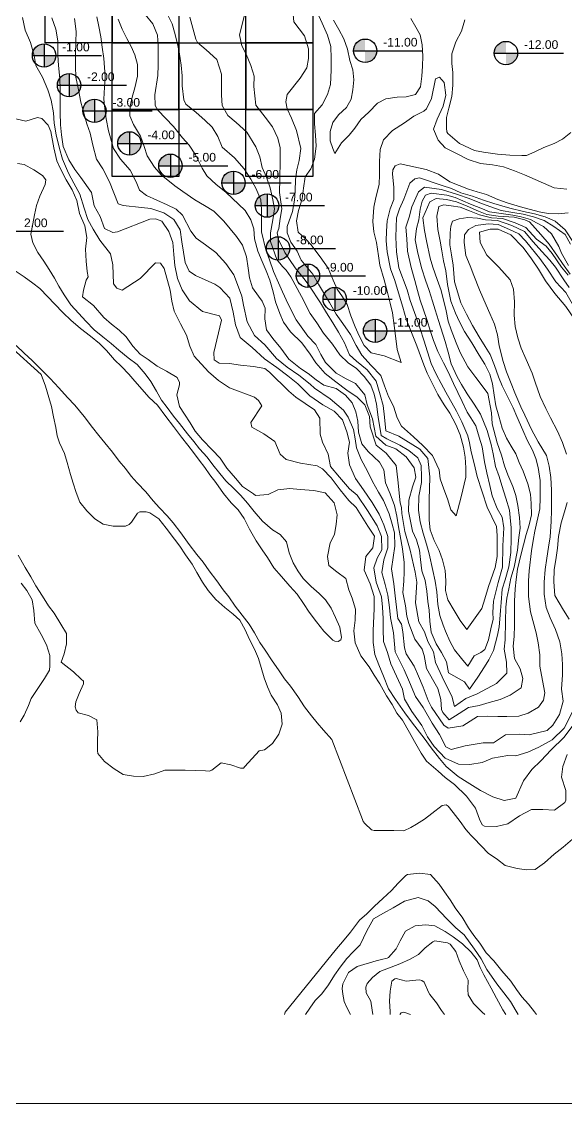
# Model space of a CAD drawing. Header units: millimetres. Extents: x 72 to 2826, y -203 to 794.
# Drawn here: x 271.6 to 393.7, y 65 to 307.8 of the extents above; entities that cross this region are included whole.
import ezdxf

# ---------------------------------------------------------------- set-up
doc = ezdxf.new("R2010")
doc.units = ezdxf.units.MM
doc.layers.add('01_Fina', color=250, linetype='Continuous', lineweight=15)
doc.layers.add('Cotas', color=7, linetype='Continuous')
doc.layers.add('modulos alternativos', color=10, linetype='Continuous')
doc.styles.get("Standard").update_dxf_attribs({"font": 'arial.ttf'})

msp = doc.modelspace()

# ---------------------------------------------------------------- hatches: boundary and pattern name
at = {"layer": 'Cotas'}
h = msp.add_hatch(color=256, dxfattribs=at)
h.dxf.hatch_style = 1
h.paths.add_polyline_path([(348.62, 301.3), (348.62, 303.92, 0.414214), (346, 301.3)])
h.paths.add_polyline_path([(348.62, 298.67, 0.414214), (351.25, 301.3), (348.62, 301.3)])
h = msp.add_hatch(color=256, dxfattribs=at)
h.dxf.hatch_style = 1
h.paths.add_polyline_path([(276.62, 300.22), (276.62, 302.84, 0.414214), (274, 300.22)])
h.paths.add_polyline_path([(276.62, 297.6, 0.414214), (279.24, 300.22), (276.62, 300.22)])
h = msp.add_hatch(color=256, dxfattribs=at)
h.dxf.hatch_style = 1
h.paths.add_polyline_path([(380.2, 300.77), (380.2, 303.39, 0.414214), (377.58, 300.77)])
h.paths.add_polyline_path([(380.2, 298.15, 0.414214), (382.83, 300.77), (380.2, 300.77)])
h = msp.add_hatch(color=256, dxfattribs=at)
h.dxf.hatch_style = 1
h.paths.add_polyline_path([(282.21, 293.55), (282.21, 296.17, 0.414214), (279.59, 293.55)])
h.paths.add_polyline_path([(282.21, 290.93, 0.414214), (284.83, 293.55), (282.21, 293.55)])
h = msp.add_hatch(color=256, dxfattribs=at)
h.dxf.hatch_style = 1
h.paths.add_polyline_path([(287.92, 287.79), (287.92, 290.41, 0.414214), (285.3, 287.79)])
h.paths.add_polyline_path([(287.92, 285.17, 0.414214), (290.54, 287.79), (287.92, 287.79)])
h = msp.add_hatch(color=256, dxfattribs=at)
h.dxf.hatch_style = 1
h.paths.add_polyline_path([(295.75, 280.5), (295.75, 283.12, 0.414214), (293.13, 280.5)])
h.paths.add_polyline_path([(295.75, 277.88, 0.414214), (298.37, 280.5), (295.75, 280.5)])
h = msp.add_hatch(color=256, dxfattribs=at)
h.dxf.hatch_style = 1
h.paths.add_polyline_path([(304.95, 275.48), (304.95, 278.1, 0.414214), (302.33, 275.48)])
h.paths.add_polyline_path([(304.95, 272.86, 0.414214), (307.57, 275.48), (304.95, 275.48)])
h = msp.add_hatch(color=256, dxfattribs=at)
h.dxf.hatch_style = 1
h.paths.add_polyline_path([(319.09, 271.65), (319.09, 274.27, 0.414214), (316.47, 271.65)])
h.paths.add_polyline_path([(319.09, 269.03, 0.414214), (321.71, 271.65), (319.09, 271.65)])
h = msp.add_hatch(color=256, dxfattribs=at)
h.dxf.hatch_style = 1
h.paths.add_polyline_path([(326.61, 266.54), (326.61, 269.16, 0.414214), (323.99, 266.54)])
h.paths.add_polyline_path([(326.61, 263.92, 0.414214), (329.23, 266.54), (326.61, 266.54)])
h = msp.add_hatch(color=256, dxfattribs=at)
h.dxf.hatch_style = 1
h.paths.add_polyline_path([(329.08, 256.92), (329.08, 259.54, 0.414214), (326.46, 256.92)])
h.paths.add_polyline_path([(329.08, 254.3, 0.414214), (331.7, 256.92), (329.08, 256.92)])
h = msp.add_hatch(color=256, dxfattribs=at)
h.dxf.hatch_style = 1
h.paths.add_polyline_path([(335.78, 250.79), (335.78, 253.41, 0.414214), (333.16, 250.79)])
h.paths.add_polyline_path([(335.78, 248.17, 0.414214), (338.4, 250.79), (335.78, 250.79)])
h = msp.add_hatch(color=256, dxfattribs=at)
h.dxf.hatch_style = 1
h.paths.add_polyline_path([(341.8, 245.56), (341.8, 248.19, 0.414214), (339.18, 245.56)])
h.paths.add_polyline_path([(341.8, 242.94, 0.414214), (344.42, 245.56), (341.8, 245.56)])
h = msp.add_hatch(color=256, dxfattribs=at)
h.dxf.hatch_style = 1
h.paths.add_polyline_path([(350.85, 238.43), (350.85, 241.05, 0.414214), (348.23, 238.43)])
h.paths.add_polyline_path([(350.85, 235.81, 0.414214), (353.47, 238.43), (350.85, 238.43)])

# ---------------------------------------------------------------- linework, layer by layer
at = {"layer": '01_Fina', "color": 252, "lineweight": 9, "true_color": 0x939598}
msp.add_lwpolyline([(72.77, 65.04), (811.86, 65.04), (811.42, 702.86), (72.33, 702.86), (72.77, 85)], dxfattribs=at)
at = {"layer": '01_Fina', "color": 252, "linetype": 'Continuous', "lineweight": 9, "true_color": 0x939598}
for points in [[(332.32, 311.15), (332.63, 307.74), (335.05, 304.65), (335.91, 301.68), (335.89, 299.53), (335.53, 297.47), (334.03, 295.17), (331.12, 291.49), (330.84, 289.82), (331.12, 288.22), (332.07, 286.17), (333.19, 283.36), (334.18, 279.34), (333.82, 276.69), (333.32, 274.54), (333, 272.39), (332.92, 269.74), (332.78, 267.73), (332.32, 265.22), (331.12, 261.84), (331.12, 260.45), (331.95, 258.36), (333.37, 256.33), (334.26, 254.3), (336.85, 251.17), (338.17, 248.92), (339.47, 246.66), (340.59, 244.75), (342.11, 242.19), (343.6, 240.09), (345.35, 237.63), (346.6, 235.1), (347.87, 232.95), (350, 230.65), (352.12, 228.42), (352.99, 226.11), (353.86, 223.69), (354.97, 221.51), (355.82, 218.87), (356.79, 217.01), (359.48, 214.63), (361.52, 212.67), (363.69, 210.41), (365.21, 207.24), (365.42, 205.2), (366.29, 202.89), (367.09, 200.73), (367.8, 198.23), (369.05, 196.9), (370.16, 201.16), (371.21, 205.58), (371.19, 207.69), (371.08, 210.06), (370.7, 212.34), (369.96, 215.07), (368.97, 217.43), (367.6, 219.98), (366.37, 221.84), (364.93, 224.13), (363.61, 226.69), (362.55, 228.95), (361.75, 230.81), (360.24, 235.07), (359.14, 237.71), (357.85, 241.04), (357.08, 243.75), (355.88, 247.68), (355.24, 249.7), (354.3, 252.37), (353.55, 256.19), (353.36, 258.61), (353.39, 260.81), (353.54, 263.13), (354.24, 265.8), (355.07, 267.89), (355.05, 270.66), (354.73, 273.61), (354.82, 274.58), (355.34, 275.48), (356.45, 275.9), (362.33, 274.62), (365.05, 273.62), (367.61, 271.88), (371.79, 270.23), (373.71, 269.64), (375.86, 269.05), (378.4, 267.9), (380.5, 267.12), (383.43, 266.23), (387.65, 265.11), (389.66, 264.77), (391.89, 264.67), (394.11, 264.94)], [(395.51, 150.2), (393.18, 147.19), (390.3, 144.39), (387.99, 141.93), (386.03, 139.99), (384.14, 137.41), (382.39, 133.57), (379.78, 133.03), (377.23, 133.87), (374.52, 135.23), (371.51, 137.1), (369.49, 138.38), (366.82, 140.64), (365.28, 142.43), (363.44, 144.85), (361.86, 146.98), (359.25, 150.35), (357.5, 152.67), (355.41, 155.71), (353.88, 158.1), (352.7, 160.91), (351.69, 163.5), (350.8, 165.79), (350.41, 168.45), (350.4, 171.19), (350.62, 176.02), (350.64, 178.82), (349.77, 181.67), (348.4, 184.68), (348.79, 187.75), (350.35, 189.76), (350.71, 192.32), (349.25, 194.61), (346.61, 198.81), (344.97, 200.37), (343.05, 202.72), (340.98, 205.4), (339.07, 207.44), (337.84, 208.11), (334.15, 208.73), (330.9, 209.56), (329.54, 210.76), (328.39, 213.57), (325.92, 215.3), (323.2, 216.83), (322.99, 217.83), (325.48, 221.63), (324.71, 222.8), (323.82, 223.57), (318.19, 225.66), (315.7, 227.25), (313.48, 229.2), (310.25, 232.73), (309.31, 235.01), (308.59, 237.49), (307.24, 239.97), (305.81, 242.87), (305.27, 245.08), (304.92, 247.53), (303.55, 252.45), (302.7, 253.6), (301.6, 253.69), (298.13, 250.15), (294.11, 247.58), (292.9, 247.97), (292.16, 248.97), (292.04, 253.24), (291.53, 255.68), (289.13, 258.77), (287.59, 261.25), (286.46, 263.4), (285.62, 265.97), (284.62, 269.08), (283.3, 271.59), (282.07, 273.78), (280.76, 276.97), (280.06, 279.37), (279.29, 282.39), (278.9, 285.05), (278.74, 287.33), (278.23, 290.2), (277.48, 292.48), (276.28, 295.32), (274.75, 298.01), (274.4, 300.24), (273.59, 303.14), (272.34, 305.93), (271.74, 308.78)], [(395.12, 152.9), (393.25, 149.25), (390.59, 146.61), (387.53, 144.97), (385.08, 143.84), (382.42, 143.04), (380.58, 143.09), (377.2, 142.52), (374.84, 141.53), (372.09, 141.09), (369.55, 141.19), (366.56, 142.49), (364.09, 145.1), (362.62, 147.33), (361.35, 149.85), (359.07, 153.01), (357.47, 155.73), (356.98, 158.03), (355.62, 160.92), (354.35, 163.66), (353.6, 166.22), (352.73, 168.7), (352.67, 171.47), (352.68, 173.84), (352.52, 176.4), (352.25, 178.7), (351.06, 182.01), (350.53, 185.25), (351.34, 187.41), (352.33, 189.31), (352.32, 192.25), (351.31, 194.68), (349.15, 198.12), (346.81, 201.53), (345.14, 202.95), (342.85, 205.61), (340.83, 208.01), (340.36, 210.78), (339.07, 213.41), (338.53, 215.21), (338.48, 218.81), (337.24, 220.67), (333.07, 223.57), (331.49, 224.9), (327.15, 229.15), (326.11, 229.99), (323.61, 230.42), (320.7, 230.7), (318.17, 231.11), (315.89, 231.14), (314.78, 231.88), (314.65, 233.55), (316.41, 240.79), (315.98, 241.77), (312.11, 242.79), (309.25, 245.13), (307.6, 247.59), (306.57, 250.14), (305.97, 253.06), (305.71, 255.55), (305.46, 258.23), (304.62, 260.7), (302.99, 263.04), (301.57, 263.53), (300.32, 263.52), (293.07, 260.61), (292.01, 260.47), (290.13, 261.36), (289.22, 264.07), (287.85, 266.51), (287.23, 269.5), (284.85, 272.85), (283.48, 274.66), (282.2, 276.84), (280.92, 279.79), (280.55, 282.42), (280.29, 284.63), (280.23, 287.45), (280.19, 289.72), (280.23, 292.68), (280.16, 295.03), (279.85, 297.95), (279.69, 300.29), (279.7, 303.49), (279.27, 306.15), (278.37, 308.65)], [(283.41, 308.49), (283.81, 305.64), (283.73, 303.23), (283.67, 300.65), (283.63, 297.76), (283.77, 295.36), (284.35, 292.49), (284.86, 289.73), (285.59, 287.07), (286.17, 284.91), (286.94, 282.78), (287.55, 280.08), (288.39, 276.92), (289.76, 274.8), (291.31, 271.84), (293.21, 266.96), (294.32, 266.54), (298.43, 266.14), (300.59, 265.85), (303.47, 264.93), (305.7, 263.43), (307.13, 261.09), (307.5, 258.37), (308.26, 253.76), (309.14, 251.78), (310.56, 250.82), (314.92, 248.91), (316.02, 248.18), (318.28, 245.75), (319.05, 242.61), (319.53, 239.78), (320.6, 236.95), (323.31, 234.69), (326.07, 232.17), (328.79, 230.17), (331.3, 228.29), (333.55, 226.51), (336.24, 223.87), (339.13, 221.81), (341.69, 220.38), (343.56, 218.47), (344.52, 215.73), (345.09, 213.45), (344.77, 210.96), (345.1, 208.32), (346.45, 205.31), (348.22, 202.77), (350.19, 199.88), (351.77, 197.28), (352.81, 194.92), (353.67, 192.28), (353.71, 189.72), (352.78, 187.01), (352.36, 184.19), (353.11, 181.49), (353.7, 179.13), (354.09, 176.36), (354.29, 174.01), (355, 170.64), (355.36, 166.41), (356, 165.01), (357.38, 162.35), (358.55, 159.61), (359.88, 156.37), (361.66, 153.92), (363.63, 150.37), (365.26, 147.81), (366.74, 145.09), (367.89, 144.46), (371.05, 145.32), (375.09, 145.93), (377.38, 145.95), (380.06, 147.76), (383.12, 147.89), (385.39, 147.74), (389.43, 148.73), (390.68, 149.9), (392.19, 152.33), (393.04, 155.32), (392.65, 157.98), (392.86, 161.22), (392.91, 163.57), (392.71, 165.91), (392.24, 168.62), (391.31, 171.38), (390.09, 174.02), (389.21, 176.36), (388.8, 179.3), (388.74, 182.02), (388.97, 184.84), (389.36, 187.44), (389.74, 189.85), (390.11, 192.21), (390.34, 195.67), (390.39, 198.16), (390.44, 200.19), (390.43, 202.66), (390.27, 205.48), (389.86, 208.07), (389.27, 210.42), (387.44, 213.54), (385.89, 216.31), (384.44, 219.53), (383.54, 221.39), (382.16, 224.51), (381.35, 226.6), (380.35, 229.25), (379.57, 231.55), (378.69, 235.09), (378.27, 237.54), (377.64, 239.94), (376.61, 242.32), (375.75, 244.18), (374.23, 247.59), (373.02, 250.82), (372.17, 253.01), (371.16, 255.32), (370.85, 258.28), (370.87, 259.95), (371.79, 261.15), (373.47, 262.03), (376.2, 262.45), (378.46, 262.27), (381.02, 261.18), (383.11, 260.17), (384.54, 258.63), (385.82, 257.05), (387.78, 254.69), (389.53, 252.29), (391.36, 249.45), (393.65, 247.05), (396.51, 241.91)], [(288.47, 308.92), (288.89, 306.76), (289.31, 304.41), (289.63, 302.11), (289.98, 299.52), (290.33, 295.54), (290.13, 293.1), (290.01, 290.45), (290.26, 288.31), (290.54, 285.97), (291.1, 283.31), (292.16, 279.38), (293.79, 276.95), (295.91, 274.48), (297.3, 271.86), (298.01, 269.98), (299.58, 268.79), (304.2, 266.72), (306.27, 265.73), (307.68, 264.37), (309.52, 260.82), (310.74, 259.22), (312.85, 257.73), (315.1, 255.99), (317.39, 253.57), (319.16, 251.02), (320.01, 248.85), (320.94, 246.21), (321.37, 244.19), (322.15, 240.41), (323.77, 237.36), (326.09, 235.25), (328.77, 232.18), (331.14, 230.25), (333.72, 228.49), (336.26, 226.44), (337.24, 225.58), (340.75, 223.2), (343.75, 220.59), (344.78, 219.07), (346, 216.28), (346.4, 214.21), (346.71, 212.17), (347.71, 209.55), (349.15, 206.95), (350.26, 204.64), (351.58, 202.23), (352.74, 200.32), (354.02, 197.34), (354.71, 195.06), (355.23, 193.11), (355.31, 190.13), (354.51, 185.01), (355.08, 181.65), (355.36, 178.97), (355.96, 173.9), (356.74, 172.56), (357.05, 170.88), (357.41, 167.25), (357.78, 165.92), (359.59, 163.14), (360.57, 160.9), (361.63, 158.42), (362.74, 155.43), (363.53, 153.95), (366.3, 149.93), (367.27, 149.28), (370.56, 149.78), (373.81, 151.85), (376.04, 151.98), (378.34, 151.86), (380.37, 151.86), (383.1, 151.94), (385.17, 152.6), (387.51, 153.97), (388.61, 155.55), (388.93, 157.21), (388.19, 161.14), (387.81, 163.13), (387.8, 165.74), (387.45, 168.4), (386.94, 170.63), (385.7, 175.38), (385.24, 178.82), (385.24, 182.35), (385.39, 184.53), (385.89, 189.02), (386.26, 191.34), (386.69, 193.49), (387.79, 198.47), (387.9, 200.98), (387.87, 204.85), (387.44, 207.74), (386.92, 209.76), (386.14, 211.62), (384.96, 213.86), (383.95, 216.15), (382.66, 219.22), (381.81, 221.17), (380.44, 223.82), (379.36, 226.06), (378.49, 228.13), (377.59, 230.68), (376.63, 233.08), (375.52, 234.92), (374.15, 237.07), (372.71, 239.6), (371.35, 242.17), (370.07, 244.68), (368.64, 249.46), (368.36, 253.2), (367.99, 255.46), (367.61, 257.74), (367.7, 260.44), (367.87, 261.95), (368.19, 263.01), (369.71, 263.59), (371.68, 263.87), (373.79, 263.69), (375.6, 263.37), (378.32, 263.18), (381.49, 262.08), (384.34, 260.69), (386.28, 258.39), (388.22, 256.25), (390.01, 254.26), (391.33, 252.74), (393.19, 249.9), (394.35, 248.18)], [(293.22, 308.39), (294.14, 306.1), (295.15, 304), (296.15, 302.24), (296.98, 300.38), (297.59, 298.17), (297.58, 295.56), (296.95, 292.99), (296.38, 290.87), (295.91, 288.83), (295.88, 286.66), (296.66, 284.73), (298.24, 282.1), (299.06, 279.79), (299.74, 277.72), (301.35, 275.15), (302.89, 273.45), (305.96, 270.99), (307.77, 269.73), (310.42, 267.83), (312.56, 266.55), (314.67, 265.29), (316.94, 263.05), (319.74, 259.63), (321.09, 257.65), (322.03, 255.05), (322.35, 252.51), (322.65, 250.31), (323.36, 248.1), (324.71, 246.18), (325.54, 245.06), (326.17, 243.49), (326.09, 241.14), (326.51, 238.63), (327.95, 236.74), (329.7, 234.54), (331.54, 232.07), (334.12, 229.95), (335.83, 228.87), (337.61, 227.45), (339.33, 226.22), (342.09, 225.47), (344.23, 223.95), (345.72, 222.25), (346.52, 220.25), (346.95, 218.14), (347.11, 215.72), (347.9, 213.06), (349.32, 211.35), (351.86, 208.94), (352.8, 207.26), (353.19, 204.29), (354.2, 201.82), (355.19, 199.25), (355.7, 196.8), (356.09, 194.4), (356.45, 192.41), (357, 189.49), (357.39, 186.45), (357.36, 184.32), (357.31, 182.26), (357.07, 179.68), (357.68, 176.69), (357.95, 174.41), (358.38, 172.74), (359.73, 169.25), (361.43, 166.95), (361.88, 165.56), (362.41, 162.63), (362.67, 162.13), (363.73, 160.22), (364.94, 158.19), (365.59, 155.72), (365.71, 153.47), (366.03, 152.8), (367.43, 151.15), (369.68, 152.56), (371.78, 153.86), (374.22, 154.33), (376.46, 155.01), (378.93, 155.67), (381.15, 156.63), (383.58, 158.28), (383.96, 160.36), (383.35, 162.6), (382.13, 164.86), (381.81, 167.64), (382.05, 169.86), (382.08, 172.4), (382.08, 175.71), (382.13, 177.75), (382.28, 180.49), (382.47, 182.62), (382.81, 184.97), (383.51, 188.06), (384.16, 190.42), (384.69, 192.73), (385.38, 194.88), (385.9, 197.1), (385.87, 199.71), (385.68, 201.77), (385.07, 204.12), (384.02, 206.95), (383.19, 208.84), (382.38, 210.79), (381.34, 212.51), (380.3, 214.37), (379.38, 216.61), (378.56, 219.25), (377.95, 221.62), (377.55, 223.95), (377.14, 226.56), (376.57, 228.72), (375.47, 230.92), (374.17, 232.97), (372.52, 235.72), (370.87, 238.3), (369.78, 240.42), (368.89, 242.42), (367.85, 245.11), (367.12, 248.86), (366.69, 251.92), (366.22, 254.11), (365.79, 256.39), (365.42, 258.52), (364.89, 261.16), (364.73, 264.15), (365.14, 266.32), (366.27, 266.67), (367.93, 266.49), (369.89, 266.17), (372, 265.38), (374.25, 264.45), (376.97, 263.81), (379.39, 263.62), (382.25, 262.68), (384.66, 261.59), (387.04, 258.99), (389.19, 257.46), (390.52, 255.79), (392.66, 252.75), (394.13, 250.91)], [(299.3, 309.45), (300.98, 307.34), (302.08, 304.79), (302.19, 302.4), (302.23, 298.04), (302.13, 295.74), (301.48, 291.42), (301.5, 288.98), (302.16, 287.93), (305.63, 284.3), (307.66, 281.77), (309.15, 280.08), (310.57, 277.94), (312.1, 274.94), (313.08, 273.21), (315.2, 271.27), (317.36, 269.56), (321.73, 265.41), (323.01, 263.35), (323.65, 261.29), (323.83, 259.1), (324.58, 256.32), (325.52, 254.01), (326.39, 251.92), (327.22, 249.77), (327.99, 247.18), (328.48, 244.93), (329.45, 242.33), (330.34, 240.38), (331.9, 238.23), (334.43, 235.71), (336.31, 233.17), (337.59, 231.24), (339.65, 228.87), (342.04, 226.96), (344.5, 225.13), (346.83, 223.51), (348.56, 221.81), (349.59, 219.22), (349.73, 216.85), (351.12, 212.8), (353.32, 211), (355.58, 208.2), (355.92, 204.99), (356.46, 199.86), (356.75, 198.8), (356.88, 197.43), (357.5, 193.41), (358.75, 189.23), (359.83, 184.29), (360.22, 182.03), (359.93, 177.39), (360.63, 173.15), (361.9, 170.85), (362.71, 168.67), (363.95, 166.37), (364.37, 164), (365.41, 161.74), (366.36, 159.78), (368.09, 156.4), (368.63, 154.12), (371.16, 155.93), (373.76, 156.92), (378.08, 159.3), (380.36, 161.57), (380.34, 164.06), (379.83, 166.98), (379.98, 169.08), (380.06, 173.27), (380.17, 176.42), (380.41, 178.41), (380.81, 180.51), (381.32, 182.92), (382.03, 185.35), (382.77, 189.23), (383.11, 192.02), (383.35, 194.1), (383.24, 196.54), (382.85, 199.22), (382.41, 201.46), (381.72, 203.48), (380.62, 206.1), (379.86, 208.12), (379.18, 210.5), (378.22, 213.31), (377.12, 217.56), (376.96, 220.05), (376.11, 224.35), (374.67, 226.36), (373.46, 227.96), (371.64, 230.33), (369.93, 233.57), (369.04, 235.74), (367.94, 238.64), (367.27, 240.59), (366.76, 242.92), (365.68, 247.51), (364.79, 249.91), (363.83, 252.72), (363.22, 254.71), (362.39, 258.66), (361.9, 260.96), (361.56, 263.81), (363.14, 267.41), (364.51, 268.09), (366.88, 267.92), (369.1, 267.39), (371.53, 266.42), (374.06, 265.32), (375.94, 264.51), (378.43, 264.18), (382.02, 263.92), (384.46, 263.31), (385.49, 262.86), (388.01, 260.06), (389.86, 257.9), (391.77, 255.15), (392.9, 253.51), (394.6, 251.14)], [(303.9, 310.19), (305.36, 307.31), (305.84, 305.48), (306.45, 303.15), (306.94, 301.06), (307.37, 298.07), (307.55, 295.66), (307.55, 293.4), (307.92, 290.26), (308.4, 289.27), (310.72, 287.46), (312.66, 285.71), (314.28, 284.15), (315.58, 282.07), (316.54, 279.66), (319.33, 277.23), (321.45, 274.81), (322.96, 272.47), (324.12, 270.45), (325.22, 267.8), (325.41, 265.65), (325.35, 263.02), (325.39, 260.62), (326.33, 256.61), (327.14, 254.39), (328.1, 251.73), (329.15, 249.23), (330.05, 247.16), (331.32, 244.39), (333.12, 240.86), (335.77, 237.25), (337.57, 235.38), (338.68, 233.09), (339.7, 231.31), (342.11, 228.95), (344.37, 227.64), (346.46, 226.62), (348.52, 224.09), (349.08, 221.83), (350.27, 218.66), (351, 214.82), (353.23, 212.73), (355.51, 211.96), (357.84, 210.13), (359.61, 207.69), (359.96, 205.58), (359.24, 203.39), (358.4, 200.39), (358.37, 197.97), (359.23, 193.49), (360.15, 191.51), (360.81, 189.2), (361.05, 187.07), (361.32, 184.58), (362.1, 182.41), (362.45, 179.97), (362.65, 177.71), (362.94, 175.7), (363.14, 173.25), (363.44, 170.79), (364.52, 168.21), (365.73, 166.23), (366.84, 164.16), (367.31, 161.69), (370.88, 159.65), (371.99, 157.99), (373.9, 160.7), (375.36, 162.98), (376.39, 164.55), (377.42, 166.69), (378.33, 170.13), (378.64, 172), (378.81, 173.72), (379, 175.63), (379.14, 177.46), (379.32, 180.48), (379.99, 182.51), (380.82, 185.49), (381.3, 188.65), (381.34, 191.81), (381.37, 194.26), (381.24, 195.7), (380.99, 198.15), (380.13, 200.85), (379.26, 203.72), (378.67, 205.74), (377.85, 208.01), (377.32, 210.85), (376.87, 212.94), (375.99, 216.03), (374.49, 219.7), (373.05, 221.97), (371.49, 224.29), (370.24, 226.39), (369.25, 228.13), (367.89, 231.04), (367.26, 233.61), (366.58, 236.03), (365.05, 240.76), (364.32, 243.12), (363.73, 245.07), (362.98, 247.49), (362.13, 249.8), (361.36, 252.37), (360.44, 255.89), (359.81, 258.88), (360.1, 261.43), (360.67, 263.37), (360.94, 265.71), (361.41, 267.56), (362.15, 268.91), (363.44, 269.33), (366.96, 268.85), (368.82, 268.33), (372.25, 266.85), (374.9, 265.8), (376.54, 265.15), (379.66, 264.69), (381.71, 264.42), (383.64, 264.04), (385.72, 263.44), (387.08, 262.7), (388.65, 261.82), (390.42, 260.21), (392.04, 257.39), (392.65, 255.85), (394.23, 253.09)], [(309.27, 308.79), (310.62, 303.88), (310.99, 303.14), (312.96, 301.48), (315.32, 299.34), (316.39, 296.01), (316.43, 293.47), (316.41, 291.29), (316.54, 289.02), (317.84, 286.75), (319.71, 285.19), (322.05, 283), (324.1, 279.69), (324.97, 277.45), (325.55, 275.05), (326.5, 272.9), (327.32, 270.5), (327.92, 267.86), (328.28, 265.77), (327.94, 263.31), (327.36, 260.45), (327.37, 258.51), (328.84, 254.44), (330.1, 252.9), (330.93, 252.02), (331.98, 250.57), (334.35, 246.11), (336.29, 242.31), (337.8, 240.23), (339.29, 237.92), (341.27, 235.41), (342.92, 233.06), (344.82, 231.26), (346.65, 229.96), (348.4, 228.19), (349.87, 226.22), (350.65, 224.18), (351.17, 221.94), (351.53, 219.05), (352.24, 214.94), (353.46, 214.22), (356.4, 212.73), (358.45, 211.56), (360.43, 209.9), (361.16, 208.21), (361.29, 205.68), (361.27, 204.39), (360.68, 201.32), (360.55, 198.18), (360.92, 195.53), (361.64, 192.99), (362.37, 190.57), (362.97, 188.4), (363.81, 184.66), (364.32, 182.24), (364.66, 179.82), (364.9, 177.04), (365.39, 174.5), (366.11, 172.33), (366.67, 171.05), (367.59, 168.81), (368.66, 166.8), (370.21, 164.91), (371.63, 163.17), (373.09, 165.45), (374.57, 166.24), (375.43, 166.91), (376.26, 169.11), (376.81, 171.54), (377.34, 173.74), (377.24, 175.18), (377.42, 177.77), (378.48, 181.93), (379.41, 185.36), (379.49, 190.17), (379.69, 194.22), (379.34, 196.59), (378.25, 198.57), (377.08, 201.38), (376.61, 203.71), (375.93, 206.59), (375.38, 209.05), (374.85, 212.36), (374.16, 214.53), (373.47, 217.13), (372.35, 218.87), (371.5, 220.17), (370.38, 222.55), (369.41, 224.55), (368.45, 226.6), (367.22, 229.2), (366.18, 231.27), (364.94, 233.82), (363.95, 236.25), (363.31, 238.25), (362.45, 240.99), (360.99, 245.31), (360.37, 247.5), (359.76, 249.71), (358.9, 252.64), (358.14, 256.27), (357.94, 259.09), (357.74, 261.71), (358.49, 263.93), (359.09, 266.29), (360.57, 269.65), (361.95, 270.64), (365.75, 270.16), (369.33, 269.04), (371.98, 268.14), (374.7, 267.03), (376.77, 266.28), (379.15, 265.41), (381.72, 265), (384.08, 264.61), (386.37, 264.01), (388.74, 263.18), (390.95, 261.87), (393.44, 260.03), (394.69, 257.84)], [(321.59, 309.25), (320.44, 304.86), (320.95, 302.39), (321.97, 300.49), (323, 297.99), (323.73, 295.56), (323.68, 293.24), (324.1, 289.04), (326.17, 286.39), (327.83, 284.21), (329.02, 281.63), (329.54, 279.47), (329.57, 276.56), (329.5, 272.56), (329.44, 269.48), (329.91, 265.78), (329.53, 263.63), (329.23, 261.36), (328.91, 260.45), (329.2, 258.94), (330.59, 256.01), (331.68, 254.46), (332.96, 252.59), (335.18, 249.79), (336.13, 248.48), (338.64, 244.7), (339.94, 242.48), (341.38, 240.21), (342.66, 238.14), (343.95, 235.73), (345.1, 233.03), (346.65, 231.64), (349.06, 229.67), (351.07, 227.13), (352, 224.04), (352.63, 221.69), (352.95, 219.08), (353.27, 215.97), (356.17, 214.75), (360.88, 211.9), (362.64, 209.76), (363.15, 205.66), (363.05, 202.91), (362.97, 200.73), (362.94, 198.29), (363.01, 195.9), (363.22, 193.74), (364.13, 191.39), (365.24, 189.1), (366, 187), (366.53, 184.67), (366.69, 182.3), (366.67, 180.13), (367.14, 178.03), (368.6, 175.65), (369.94, 173.38), (371.45, 171.37), (374.76, 176.11), (375.45, 178.31), (376.25, 181.07), (377.77, 185.31), (378.2, 187.77), (378.24, 192.46), (378.08, 194.52), (375.97, 198.83), (374.87, 202.29), (373.76, 205.76), (373.08, 208.65), (372.39, 211.24), (371.99, 213.26), (371.68, 214.86), (370.28, 217.98), (369.08, 220.43), (366.74, 224.66), (365.67, 226.57), (364.54, 228.71), (363.43, 231.07), (362.57, 233.73), (361.77, 236.35), (360.97, 238.87), (360.02, 241.68), (358.74, 245.25), (358.01, 247.63), (356.19, 252.59), (355.66, 256.13), (355.48, 259.43), (355.58, 261.68), (355.68, 263.76), (356.32, 265.84), (357.32, 267.96), (358.66, 271.55), (359.73, 272.52), (360.83, 272.74), (365.89, 271.02), (367.99, 270.35), (370.11, 269.43), (372.68, 268.66), (375.13, 267.75), (377.47, 266.97), (381.08, 265.94), (384.1, 265.22), (386.56, 264.72), (389.01, 264.02), (391.2, 263.05), (393.47, 261.12), (395.33, 258.23)], [(393.83, 270.24), (391.01, 270.54), (384.39, 273.46), (382.11, 274.35), (379.68, 275.23), (377.2, 275.66), (374.5, 276.01), (371.72, 276.87), (368.92, 278.33), (366.59, 279.52), (365, 281.2), (363.94, 283.67), (364.78, 285.96), (366.09, 288.83), (366.72, 291.34), (366.35, 294.18), (365.32, 295.33), (364.38, 294.97), (363.53, 290.55), (362.37, 288.27), (361.77, 287.75), (359.57, 286.62), (357.47, 285.11), (354.75, 283.37), (352.71, 281.31), (352.02, 279.16), (351.86, 276.44), (351.87, 273.53), (351.77, 271.28), (351, 268.33), (350.55, 266.15), (350.36, 262.93), (350.59, 260.61), (351.13, 258.28), (351.59, 255.27), (351.94, 253.15), (352.9, 249.89), (353.51, 247.61), (354.23, 244.6), (354.74, 242.48), (355.11, 239.63), (355.44, 237.31), (355.8, 234.27), (356.69, 231.29), (352.87, 232.82), (349.99, 233.52), (348.4, 235.1), (347.26, 237.34), (346.41, 239.29), (345.4, 241.77), (344.56, 244.32), (343.51, 246.04), (342.33, 247.76), (341.45, 249.76), (340.33, 252.5), (338.54, 255.03), (336.41, 257.8), (335.23, 259.1), (333.62, 260.59), (333.19, 263.13), (333.67, 265.42), (334.53, 268.04), (334.8, 270.47), (335.14, 273.01), (336.47, 274.81), (337.28, 276.96), (337.6, 279.84), (337.49, 282.33), (337.26, 284.87), (337.24, 287.17), (339, 289.18), (340.21, 291.44), (340.83, 293.73), (341.02, 296.93), (340.96, 299.58), (340.9, 302.26), (340.15, 304.75), (338.95, 307.49), (337.89, 309.95)], [(341.49, 308.12), (342.74, 306.02), (343.83, 303.97), (344.63, 301.62), (345.19, 299.1), (345.83, 297.03), (346.11, 294.75), (345.89, 292.5), (345.51, 290.45), (344.41, 288.52), (342.64, 286.91), (341.39, 285.22), (340.79, 283.17), (340.77, 281.06), (341.34, 279.37), (341.83, 278.25), (343.32, 280.65), (345, 282.35), (346.3, 283.92), (347.63, 285.83), (349.42, 287.53), (351.37, 289.5), (353.23, 290.47), (355.81, 290.88), (357.85, 290.91), (359.94, 291.47), (361.01, 293.19), (361.35, 295.57), (361.49, 297.85), (361.55, 300.05), (361.41, 302.63), (360.95, 304.87), (359.95, 306.61), (358.84, 308.52)], [(370.96, 308.22), (370.24, 305.67), (368.98, 303.25), (368.02, 300.56), (368.04, 298.45), (368.27, 296.39), (368.29, 293.54), (368.06, 291.01), (367.39, 288.39), (366.84, 286.27), (366.83, 283.92), (366.97, 283.09), (367.17, 282.73), (369.75, 280.45), (373.14, 278.89), (375.13, 278.56), (378.27, 278.04), (381.09, 277.82), (383.79, 277.78), (384.81, 277.77), (386.67, 278.62), (388.67, 279.59), (391.02, 280.44), (392.91, 281.43), (394.73, 282.97)], [(270.27, 286.01), (272.53, 285.51), (275.15, 286.31), (276.12, 286.11), (277.5, 284.62), (278.11, 283.15), (278.78, 279.46), (279.48, 276.61), (280.31, 274.75), (281.58, 272.32), (282.92, 270.05), (283.96, 267.67), (284.58, 264.77), (285.78, 262.01), (286.22, 259.37), (285.9, 256.77), (286.08, 254.07), (286.31, 251.75), (286.49, 250.51), (286.05, 249.78), (285.47, 247.57), (285.22, 246.07), (287.68, 244.1), (290.04, 241.39), (291.75, 239.9), (293.46, 238.58), (295.03, 237.07), (296.52, 234.99), (298.2, 233.19), (299.99, 231.96), (301.96, 230.46), (304.05, 229.39), (306.47, 227.92), (306.96, 226.8), (307, 226.3), (306.42, 224.06), (306.96, 221.47), (308.07, 219.7), (309.35, 217.77), (310.53, 215.93), (312.14, 213.94), (314.32, 211.73), (316.07, 209.82), (317.63, 207.59), (319.57, 205.34), (321.15, 203.5), (323.57, 201.81), (324.04, 201.49), (326.84, 201.67), (329.03, 202.76), (331.72, 203.04), (334.05, 202.79), (337.11, 202.58), (339.63, 202.05), (341.67, 199.8), (342.37, 197.11), (342.1, 195.03), (341.72, 192.74), (340.75, 190.81), (340.16, 187.79), (340.49, 185.79), (342.25, 184.3), (344.27, 182.85), (344.99, 180.31), (345.73, 178.43), (346.43, 175.96), (346.35, 173.52), (346.06, 171.11), (346.36, 168.43), (347.67, 165.47), (349.53, 162.98), (350.65, 161.15), (351.88, 159.19), (353.38, 156.52), (354.64, 154.58), (355.73, 152.65), (356.96, 151.05), (358.58, 148.25), (359.65, 146.23), (361.2, 143.62), (362.36, 141.83), (364.96, 139.57), (366.53, 138.2), (368.67, 136.64), (371.38, 133.97), (373.38, 131.27), (374.25, 128.84), (374.87, 127.58), (375.35, 127.27), (378.04, 127.16), (380.59, 127.79), (383.21, 129.56), (385.89, 130.97), (388.47, 131.01), (391.09, 130.83), (393.39, 132.58), (393.61, 133.07), (393.61, 135.25), (392.63, 138.22), (392.97, 140.68), (393.89, 143.37)], [(270.14, 251.91), (272.15, 250.53), (274.1, 249.15), (275.67, 247.9), (277.43, 246.03), (278.99, 244.5), (280.86, 242.44), (282.62, 240.8), (284.8, 238.97), (287, 237.24), (289.04, 235.56), (290.59, 234), (292.38, 231.94), (294, 230.42), (295.66, 228.67), (296.96, 227.12), (300.16, 223.47), (302.08, 221.77), (303.92, 219.19), (305.62, 216.96), (307.46, 214.55), (308.86, 212.8), (310.09, 211.15), (311.4, 209.38), (312.66, 207.78), (313.82, 206.13), (315.15, 204.36), (316.82, 201.94), (318.6, 199.84), (320.12, 198.28), (321.46, 196.27), (322.71, 193.93), (324.15, 191.26), (325.52, 189.3), (326.71, 187.56), (328.17, 185.26), (329.83, 183.28), (331.74, 181.1), (333.37, 179.32), (334.79, 177.22), (336.05, 175.26), (337.72, 173.09), (339.33, 171.05), (341.39, 168.99), (341.81, 168.79), (342.59, 168.69), (343.14, 169.06), (343.32, 169.6), (342.92, 171.91), (341.98, 174.12), (340.99, 176.19), (339.75, 178.06), (338.28, 179.5), (336.52, 181.03), (334.72, 182.83), (333.51, 184.58), (332.45, 186.39), (331.55, 188.58), (331.01, 191.05), (329.59, 192.68), (327.83, 193.77), (325.63, 195.72), (323.76, 197.87), (322.24, 199.72), (320.77, 201.47), (319.16, 203.03), (317.4, 204.78), (316, 206.43), (314.47, 208.37), (313.16, 210.04), (311.48, 211.96), (310.17, 213.59), (308.8, 215.33), (306.98, 217.63), (305.65, 219.28), (304.21, 221.22), (302.97, 222.87), (301.84, 224.9), (300.54, 227.02), (299.28, 228.79), (297.49, 230.85), (295.44, 232.35), (293.36, 234.1), (291.69, 235.55), (289.82, 237.06), (287.87, 238.63), (285.96, 240.62), (284.39, 242.34), (282.64, 244.24), (281.11, 246.53), (279.95, 248.44), (278.97, 250.25), (277.77, 252.19), (276.56, 254.03), (275.19, 256.01), (274.1, 258.18), (273.68, 260.15), (274.06, 262.47), (274.49, 264.45), (274.92, 266.58), (275.66, 268.65), (276.88, 271.25), (277, 272.35), (276.24, 273.31), (274.29, 274.55), (272.17, 275.78), (270.69, 275.98)], [(395.54, 241.01), (393.59, 243.9), (391.18, 246.82), (389.07, 249.67), (387.49, 252.25), (385.93, 254.57), (384.04, 257.15), (381.31, 259.95), (378.45, 261.21), (376.63, 261.24), (374.28, 260.57), (374.44, 258.27), (375.92, 255.43), (378.61, 252.69), (381.13, 249.89), (381.91, 247.8), (382.09, 244.9), (382.03, 241.97), (382.25, 239.41), (382.88, 236.86), (383.59, 234.56), (384.69, 231.96), (386.07, 228.89), (386.76, 226.87), (387.83, 223.7), (389.12, 221.01), (390.21, 218.93), (391.78, 215.93), (392.84, 213.33), (393.8, 210.76)], [(280.12, 213.05), (279.54, 214.87), (279.23, 216.76), (278.74, 219.13), (278.25, 221.41), (277.68, 223.46), (276.91, 225.98), (275.95, 228.62), (261.72, 241.47)], [(395.13, 124.33), (393.05, 122.54), (391.02, 120.95), (388.86, 119.04), (386.78, 117.53), (384.77, 117.48), (382.68, 117.74), (380.02, 118.42), (378.28, 119.79), (376.21, 121.17), (374.69, 122.75), (372.94, 124.64), (372.31, 125.27), (371.76, 125.84), (371.16, 126.53), (369.9, 128.29), (368.34, 130.35), (367.22, 131.73), (366.77, 132.04), (365.88, 131.91), (363.58, 130.09), (361.91, 128.86), (360.14, 127.73), (358.84, 126.99), (357.31, 126.22), (355.08, 126.25), (352.73, 126.27), (350.65, 126.3), (350.06, 126.43), (348.54, 127.89), (348.19, 128.28), (348.05, 128.77), (341.13, 146.68), (339.28, 148.81), (337.86, 150.44), (336.6, 151.99), (335.04, 154.07), (333.51, 156.37), (331.85, 158.69), (330.53, 160.31), (329.18, 162.35), (327.76, 164.38), (326.2, 166.72), (325.02, 168.49), (323.77, 170.68), (322.58, 172.57), (321.02, 174.58), (319.48, 176.63), (318.02, 178.71), (316.78, 180.32), (315.36, 182.3), (313.64, 184.57), (312.27, 186.51), (310.89, 188.19), (309.19, 190.46), (307.28, 193.06), (305.53, 195.34), (304.23, 196.87), (302.5, 198.69), (301.07, 200.3), (299.42, 202.29), (297.5, 204.3), (296.15, 205.83), (294.84, 207.51), (293.47, 209.21), (291.97, 211.19), (290.27, 213.27), (288.92, 214.97), (287.5, 216.72), (285.59, 219.21), (283.54, 221.77), (281.88, 223.5), (279.94, 225.61), (277.95, 227.72), (275.92, 229.83), (273.95, 231.75), (272.17, 233.45), (270.35, 235.16)], [(270.83, 188.11), (272.34, 185.32), (273.64, 183.19), (274.8, 181.23), (276.28, 178.89), (277.63, 176.72), (278.86, 175.09), (280.35, 172.59), (281.65, 170.46), (281.64, 168.21), (281.09, 165.92), (280.45, 164.04), (283.19, 161.92), (284.97, 160.28), (285.42, 159.78), (285.43, 159.19), (284.48, 157.02), (283.72, 155.16), (283.59, 154.07), (283.84, 153.29), (284.26, 152.69), (286.6, 152.11), (288.41, 151.12), (288.66, 148.46), (288.56, 146.43), (288.56, 144.15), (288.67, 143.54), (290.19, 141.79), (292.37, 140.13), (294.34, 138.84), (296.66, 138.48), (298.86, 138.43), (301.43, 139.01), (303.73, 139.84), (306.13, 139.85), (308.26, 139.83), (310.55, 139.75), (312.83, 139.65), (313.61, 139.62), (314.25, 139.82), (316.31, 141.45), (318.53, 141), (320.67, 140.26), (321.34, 140.3), (321.67, 140.67), (324.82, 144.19), (326.03, 144.38), (327.83, 145.81), (329.23, 147.87), (330.04, 150.18), (329.79, 152.58), (328.93, 154.51), (327.54, 156.63), (326.71, 158.49), (325.98, 160.54), (325.28, 162.89), (324.69, 164.87), (323.79, 167.01), (322.66, 169.18), (321.71, 171.32), (320.53, 173.47), (319.01, 174.84), (317.18, 176.31), (315.1, 178.11), (313.44, 180.15), (312.14, 182.03), (310.89, 184.18), (309.85, 186.07), (308.36, 188.17), (307.08, 190.06), (305.87, 191.69), (303.98, 194.13), (302.37, 196.21), (300.3, 197.58), (299.48, 197.83), (298.1, 197.8), (297.58, 197.52), (296.23, 195.5), (295.72, 194.99), (294.91, 194.62), (292.12, 194.61), (289.9, 195.06), (288.02, 196.23), (286.19, 198.05), (284.63, 199.94), (283.78, 202.13), (283.17, 204.22), (282.55, 206.17), (281.76, 208.88), (281.19, 210.88), (280.18, 213.12)], [(393.92, 199.89), (393.3, 197.83), (392.56, 195.36), (391.98, 192.29), (391.75, 189.64), (391.41, 187.06), (391.03, 184.86), (390.9, 182.07), (391.17, 179.03), (393.12, 175.76), (394.39, 173.71)], [(271.51, 181.77), (272.77, 180.12), (273.95, 178.05), (274.32, 175.67), (274.55, 172.83), (275.96, 170.3), (277.19, 167.96), (277.89, 165.54), (277.88, 163.26), (277.82, 162.27), (276.71, 160.37), (275.38, 158.35), (273.69, 155.88), (273.09, 154.3), (272.16, 152.2), (271.23, 150.69)], [(330.55, 85), (330.7, 85.48), (342.16, 99.69), (343.51, 101.26), (345.31, 103.49), (347.38, 106.19), (348.97, 107.61), (350.72, 109.32), (352.59, 111), (354.5, 112.85), (356.04, 114.48), (357.75, 116.19), (358.08, 116.4), (360.83, 116.67), (363.29, 116.38), (365.18, 114.23), (366.39, 112.55), (367.65, 110.69), (368.97, 108.7), (370.39, 106.81), (371.78, 104.43), (373.02, 102.73), (374.34, 100.99), (375.76, 98.86), (377.45, 97.06), (379.29, 94.81), (381.27, 92.49), (382.55, 90.62), (383.74, 88.97), (385.25, 87.34), (386.61, 85.6), (387.06, 85)], [(382.94, 85), (382.46, 85.72), (381.19, 87.94), (379.7, 89.83), (378.16, 91.86), (375.93, 95.07), (374.63, 97.47), (373.17, 99.67), (370.82, 102.9), (368.99, 104.46), (366.95, 106.43), (364.31, 109.26), (362.74, 110.51), (360.5, 111.21), (357.46, 110.46), (354.9, 108.93), (352.73, 107.75), (350.51, 106.43), (348.99, 103.77), (347.48, 100.64), (345.94, 99.03), (344.53, 97.53), (343.05, 95.58), (341.75, 93.8), (340.4, 91.68), (338.91, 89.62), (337.39, 88.12), (336.23, 86.43), (335.24, 85)], [(345.35, 85), (344.61, 86.39), (343.88, 87.91), (343.6, 89.58), (343.46, 90.79), (343.63, 91.85), (344.87, 94.4), (346.85, 95.74), (351.1, 97.05), (352.32, 97.33), (353.55, 97.65), (353.89, 97.79), (355.54, 99.69), (356.44, 101.52), (357.66, 103.71), (359.85, 104.89), (362.25, 105.14), (364.26, 104.88), (366.54, 103.64), (368.35, 102.39), (370.46, 100.84), (372.4, 98.97), (373.71, 97.27), (374.38, 95.55), (375.27, 93.87), (376.87, 90.93), (378.09, 88.62), (379.48, 86.02), (380.19, 85)], [(350.32, 85), (350.18, 85.97), (349.87, 87.96), (348.88, 89.87), (348.76, 91.1), (349.07, 91.93), (350.25, 93.31), (351.93, 94.64), (356.4, 96.33), (358.74, 97.39), (360.6, 98.44), (362.06, 99.98), (363.76, 101.33), (364.21, 101.49), (367.12, 101.05), (367.71, 100.79), (368.99, 99.16), (369.72, 97.02), (370.71, 94.82), (371.75, 92.68), (371.65, 90.62), (371.69, 89.41), (372.92, 87.48), (374.83, 85.51), (375.46, 85)], [(354.22, 85), (354.23, 85.63), (354.07, 88), (354.24, 90.25), (354.62, 92.5), (355.29, 92.96), (355.58, 93.05), (357.8, 92.5), (359.95, 92.69), (360.83, 92.75), (361.33, 92.65), (361.82, 92.26), (362.86, 90), (363.09, 89.47), (364.65, 87.63), (365.77, 85.86), (366.41, 85)], [(356.43, 85), (356.71, 85.36), (357.33, 85.52), (358.76, 85)]]:
    msp.add_lwpolyline(points, dxfattribs=at)
at = {"layer": 'Cotas'}
for p, q in [((276.62, 302.84), (276.62, 297.6)), ((346, 301.3), (361.54, 301.3)), ((274, 300.22), (289.53, 300.22)), ((377.58, 300.77), (393.12, 300.77)), ((282.21, 296.17), (282.21, 290.93)), ((279.59, 293.55), (295.12, 293.55)), ((287.92, 290.41), (287.92, 285.17)), ((285.3, 287.79), (300.83, 287.79)), ((295.75, 283.12), (295.75, 277.88)), ((293.13, 280.5), (308.66, 280.5)), ((304.95, 278.1), (304.95, 272.86)), ((302.33, 275.48), (317.86, 275.48)), ((319.09, 274.27), (319.09, 269.03)), ((316.47, 271.65), (332, 271.65)), ((326.61, 269.16), (326.61, 263.92)), ((323.99, 266.54), (339.52, 266.54)), ((265.46, 260.76), (280.99, 260.76)), ((329.08, 259.54), (329.08, 254.3)), ((326.46, 256.92), (341.99, 256.92)), ((335.78, 253.41), (335.78, 248.17)), ((333.16, 250.79), (348.69, 250.79)), ((341.8, 248.19), (341.8, 242.94)), ((339.18, 245.56), (354.71, 245.56)), ((350.85, 241.05), (350.85, 235.81)), ((348.23, 238.43), (363.76, 238.43))]:
    msp.add_line(p, q, dxfattribs=at)
for centre in [(348.62, 301.3), (276.62, 300.22), (380.2, 300.77), (282.21, 293.55), (287.92, 287.79), (295.75, 280.5), (304.95, 275.48), (319.09, 271.65), (326.61, 266.54), (329.08, 256.92), (335.78, 250.79), (341.8, 245.56), (350.85, 238.43)]:
    msp.add_circle(centre, 2.62, dxfattribs=at)
at = {"layer": 'modulos alternativos'}
for points in [[(276.85, 318.08), (291.85, 318.08), (291.85, 303.08), (276.85, 303.08)], [(291.85, 318.08), (306.85, 318.08), (306.85, 303.08), (291.85, 303.08)], [(321.85, 318.08), (336.85, 318.08), (336.85, 303.08), (321.85, 303.08)], [(291.85, 303.08), (306.85, 303.08), (306.85, 288.08), (291.85, 288.08)], [(306.85, 303.08), (321.85, 303.08), (321.85, 288.08), (306.85, 288.08)], [(321.85, 303.08), (336.85, 303.08), (336.85, 288.08), (321.85, 288.08)], [(291.85, 288.08), (306.85, 288.08), (306.85, 273.08), (291.85, 273.08)], [(321.85, 288.08), (336.85, 288.08), (336.85, 273.08), (321.85, 273.08)]]:
    msp.add_lwpolyline(points, close=True, dxfattribs=at)

# ---------------------------------------------------------------- texts
at = {"layer": 'Cotas', "char_height": 1.944, "attachment_point": 1}
for s, insert in [('-11.00', (352.66, 304.18)), ('-12.00', (384.24, 303.65)), ('-1.00', (280.65, 303.1)), ('-2.00', (286.24, 296.43)), ('-3.00', (291.95, 290.67)), ('-4.00', (299.78, 283.38)), ('-5.00', (308.98, 278.36)), ('-6.00', (323.12, 274.53)), ('-7.00', (330.64, 269.42)), ('2.00', (272.11, 263.64)), ('-8.00', (333.11, 259.8)), ('-9.00', (339.81, 253.67)), ('-10.00', (345.83, 248.45)), ('-11.00', (354.88, 241.31))]:
    msp.add_mtext_dynamic_manual_height_columns(s, width=4.4907, gutter_width=9.72, heights=[0], dxfattribs=dict(at, insert=insert))

doc.saveas('drawing.dxf')
